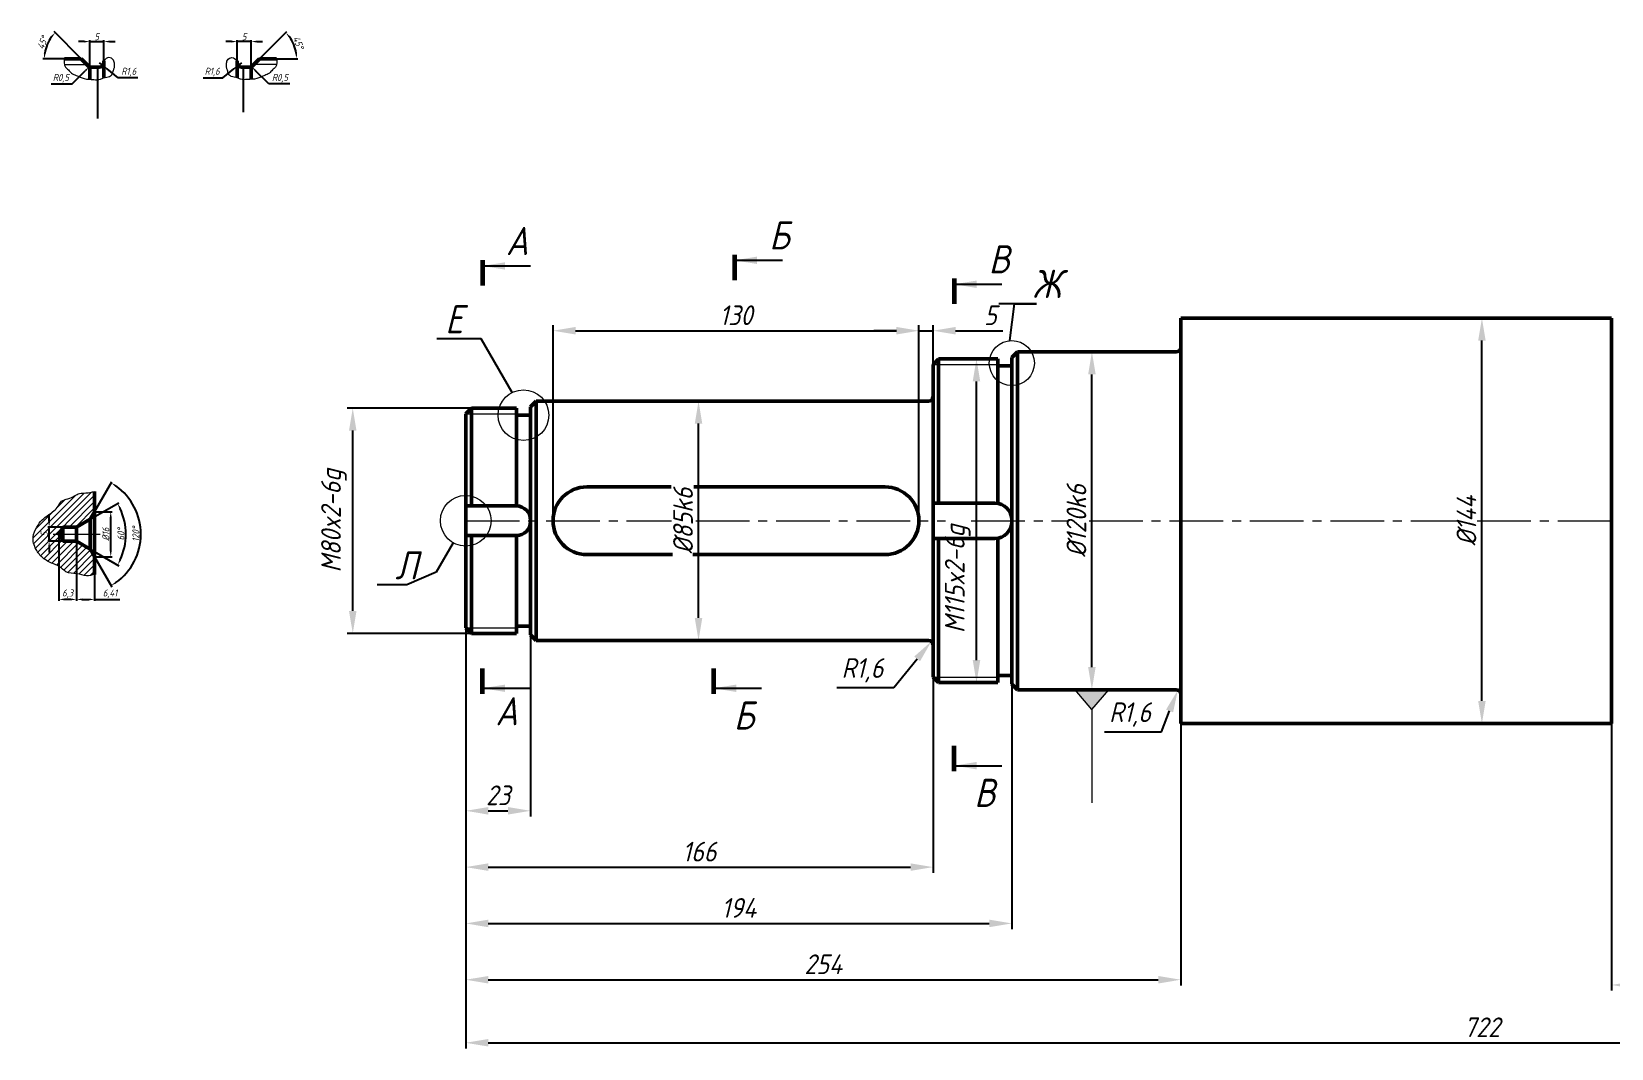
# Model space of a CAD drawing. Header units: millimetres. Extents: x -381 to 889, y -500 to 337.
# Drawn here: x -151 to 410, y -24 to 337 of the extents above; entities that cross this region are included whole.
import ezdxf

# ---------------------------------------------------------------- set-up
doc = ezdxf.new("R2010")
doc.units = ezdxf.units.MM
doc.linetypes.add('CENTER2', pattern=[28.575, 19.05, -3.175, 3.175, -3.175])
for name, color, linetype, lineweight in [('Pазрезы', 12, 'Continuous', 60), ('Оси', 3, 'CENTER2', 20), ('Основн', 5, 'Continuous', 50), ('Размеры', 1, 'Continuous', 15), ('Тонкая', 140, 'Continuous', 20), ('Штриховка', 140, 'Continuous', 15)]:
    doc.layers.add(name, color=color, linetype=linetype, lineweight=lineweight)
doc.styles.add('Строка', font='simplex.shx', dxfattribs={"width": 0.85, "oblique": 14})
doc.dimstyles.new('Базовый', dxfattribs={"dimscale": 0, "dimtxt": 3.5, "dimasz": 4, "dimexe": 0.5, "dimexo": 0.0625, "dimgap": 1, "dimtad": 1, "dimzin": 9, "dimtxsty": 'Строка', "dimcen": 2.5, "dimadec": 1, "dimazin": 3, "dimtfac": 1, "dimtmove": 0, "dimatfit": 3, "dimfxl": 1, "dimtolj": 1, "dimarcsym": 0})
doc.dimstyles.new('ГОСТ', dxfattribs={"dimscale": 0, "dimtxt": 3.5, "dimasz": 4, "dimexe": 1, "dimexo": 0.0625, "dimgap": 1, "dimtad": 1, "dimzin": 9, "dimtxsty": 'Строка', "dimcen": -3, "dimdle": 0.5, "dimadec": 1, "dimazin": 2, "dimtfac": 1, "dimtmove": 0, "dimatfit": 3, "dimfxl": 1, "dimtolj": 1, "dimarcsym": 0})
doc.dimstyles.new('ГОСТ$4', dxfattribs={"dimscale": 0, "dimtxt": 3.5, "dimasz": 4, "dimexe": 1, "dimexo": 0.0625, "dimgap": 1, "dimtad": 1, "dimtoh": 1, "dimzin": 9, "dimtxsty": 'Строка', "dimcen": -3, "dimdle": 0.5, "dimadec": 1, "dimazin": 2, "dimtfac": 1, "dimtmove": 0, "dimatfit": 3, "dimfxl": 1, "dimtolj": 1, "dimarcsym": 0})
doc.dimstyles.new('ГОСТ$7', dxfattribs={"dimscale": 0, "dimtxt": 3.5, "dimasz": 4, "dimexe": 1, "dimexo": 0.0625, "dimgap": 1, "dimtad": 1, "dimzin": 9, "dimtxsty": 'Строка', "dimcen": -3, "dimdle": 0.5, "dimadec": 1, "dimazin": 2, "dimtfac": 1, "dimtmove": 0, "dimatfit": 3, "dimfxl": 1, "dimtolj": 1, "dimarcsym": 0})
doc.dimstyles.new('Радиал', dxfattribs={"dimscale": 0, "dimtxt": 3.5, "dimasz": 4, "dimexe": 1, "dimexo": 0.0625, "dimgap": 1, "dimtad": 1, "dimtoh": 1, "dimzin": 9, "dimtxsty": 'Строка', "dimcen": -3, "dimdle": 0.5, "dimadec": 1, "dimazin": 2, "dimtfac": 1, "dimtmove": 0, "dimatfit": 1, "dimfxl": 1, "dimtolj": 1, "dimarcsym": 0})

# ---------------------------------------------------------------- blocks, each defined once
blk = doc.blocks.new('*D15')
at = {"layer": 'Defpoints', "color": 0}
for p in [(725.29, 125.23), (410.29, 91.23), (410.29, -1.65)]:
    blk.add_point(p, dxfattribs=at)
at = {"layer": 'Размеры', "color": 0, "lineweight": -2}
for p, q in [((725.29, 125.23), (725.29, -3.65)), ((410.29, 91.23), (410.29, -3.65)), ((717.29, -1.65), (418.29, -1.65))]:
    blk.add_line(p, q, dxfattribs=at)
at = {"layer": 'Размеры', "color": 0}
for points in [[(418.29, -0.32), (418.29, -2.98), (410.29, -1.65)], [(717.29, -0.32), (717.29, -2.98), (725.29, -1.65)]]:
    blk.add_solid(points, dxfattribs=at)
at = {"layer": 'Размеры', "insert": (567.79, 3.85), "char_height": 7, "attachment_point": 5, "style": 'Строка'}
blk.add_mtext('\\A1;315', dxfattribs=at)
blk = doc.blocks.new('*D20')
at = {"layer": 'Defpoints', "color": 0}
for p in [(364.29, 235.23), (410.29, 235.23), (410.29, 91.23)]:
    blk.add_point(p, dxfattribs=at)
at = {"layer": 'Размеры', "color": 0, "lineweight": -2}
for p, q in [((410.29, 235.23), (362.29, 235.23)), ((364.29, 99.23), (364.29, 227.23)), ((410.29, 91.23), (362.29, 91.23))]:
    blk.add_line(p, q, dxfattribs=at)
at = {"layer": 'Размеры', "color": 0}
for points in [[(362.96, 227.23), (365.62, 227.23), (364.29, 235.23)], [(362.96, 99.23), (365.62, 99.23), (364.29, 91.23)]]:
    blk.add_solid(points, dxfattribs=at)
at = {"layer": 'Размеры', "insert": (358.79, 163.23), "char_height": 7, "attachment_point": 5, "rotation": 90, "style": 'Строка'}
blk.add_mtext('\\A1;%%c144', dxfattribs=at)
blk = doc.blocks.new('*D21')
at = {"layer": 'Defpoints', "color": 0}
for p in [(225.73, 223.23), (255.69, 223.23), (255.69, 103.23)]:
    blk.add_point(p, dxfattribs=at)
at = {"layer": 'Размеры', "color": 0, "lineweight": -2}
for p, q in [((255.69, 223.23), (223.73, 223.23)), ((225.73, 111.23), (225.73, 215.23)), ((255.69, 103.23), (223.73, 103.23))]:
    blk.add_line(p, q, dxfattribs=at)
at = {"layer": 'Размеры', "color": 0}
for points in [[(224.4, 215.23), (227.07, 215.23), (225.73, 223.23)], [(224.4, 111.23), (227.07, 111.23), (225.73, 103.23)]]:
    blk.add_solid(points, dxfattribs=at)
at = {"layer": 'Размеры', "insert": (220.23, 163.23), "char_height": 7, "attachment_point": 5, "rotation": 90, "style": 'Строка'}
blk.add_mtext('\\A1;%%C120k6', dxfattribs=at)
blk = doc.blocks.new('*D24')
at = {"layer": 'Defpoints', "color": 0}
for p in [(184.73, 220.73), (192.29, 220.73), (192.29, 105.73)]:
    blk.add_point(p, dxfattribs=at)
at = {"layer": 'Размеры', "color": 0, "lineweight": -2}
for p, q in [((192.29, 220.73), (182.73, 220.73)), ((184.73, 113.73), (184.73, 212.73)), ((192.29, 105.73), (182.73, 105.73))]:
    blk.add_line(p, q, dxfattribs=at)
at = {"layer": 'Размеры', "color": 0}
for points in [[(183.4, 212.73), (186.07, 212.73), (184.73, 220.73)], [(183.4, 113.73), (186.07, 113.73), (184.73, 105.73)]]:
    blk.add_solid(points, dxfattribs=at)
at = {"layer": 'Размеры', "insert": (178.07, 142.6), "char_height": 7, "attachment_point": 5, "rotation": 90, "style": 'Строка'}
blk.add_mtext('\\A1;M115x2-6g', dxfattribs=at)
blk = doc.blocks.new('*D25')
at = {"layer": 'Defpoints', "color": 0}
for p in [(169.29, 230.73), (169.29, 218.73), (164.29, 163.23)]:
    blk.add_point(p, dxfattribs=at)
at = {"layer": 'Размеры', "color": 0, "lineweight": -2}
for p, q in [((156.29, 230.73), (148.29, 230.73)), ((164.29, 163.23), (164.29, 232.73)), ((164.29, 230.73), (169.29, 230.73)), ((169.29, 218.73), (169.29, 232.73)), ((177.29, 230.73), (194.1, 230.73))]:
    blk.add_line(p, q, dxfattribs=at)
at = {"layer": 'Размеры', "color": 0}
for points in [[(156.29, 232.07), (156.29, 229.4), (164.29, 230.73)], [(177.29, 232.07), (177.29, 229.4), (169.29, 230.73)]]:
    blk.add_solid(points, dxfattribs=at)
at = {"layer": 'Размеры', "insert": (189.7, 236.23), "char_height": 7, "attachment_point": 5, "style": 'Строка'}
blk.add_mtext('\\A1;5', dxfattribs=at)
blk = doc.blocks.new('*D26')
at = {"layer": 'Defpoints', "color": 0}
for p in [(164.29, 230.73), (34.29, 163.23), (164.29, 163.23)]:
    blk.add_point(p, dxfattribs=at)
at = {"layer": 'Размеры', "color": 0, "lineweight": -2}
for p, q in [((34.29, 163.23), (34.29, 232.73)), ((42.29, 230.73), (156.29, 230.73)), ((164.29, 163.23), (164.29, 232.73))]:
    blk.add_line(p, q, dxfattribs=at)
at = {"layer": 'Размеры', "color": 0}
for points in [[(42.29, 232.07), (42.29, 229.4), (34.29, 230.73)], [(156.29, 232.07), (156.29, 229.4), (164.29, 230.73)]]:
    blk.add_solid(points, dxfattribs=at)
at = {"layer": 'Размеры', "insert": (99.29, 236.23), "char_height": 7, "attachment_point": 5, "style": 'Строка'}
blk.add_mtext('\\A1;130', dxfattribs=at)
blk = doc.blocks.new('*D27')
at = {"layer": 'Defpoints', "color": 0}
for p in [(85.98, 205.73), (98.79, 205.73), (98.79, 120.73)]:
    blk.add_point(p, dxfattribs=at)
at = {"layer": 'Размеры', "color": 0, "lineweight": -2}
for p, q in [((98.79, 205.73), (83.98, 205.73)), ((85.98, 128.73), (85.98, 197.73)), ((98.79, 120.73), (83.98, 120.73))]:
    blk.add_line(p, q, dxfattribs=at)
at = {"layer": 'Размеры', "color": 0}
for points in [[(84.65, 197.73), (87.32, 197.73), (85.98, 205.73)], [(84.65, 128.73), (87.32, 128.73), (85.98, 120.73)]]:
    blk.add_solid(points, dxfattribs=at)
at = {"layer": 'Размеры', "insert": (80.48, 163.23), "char_height": 7, "attachment_point": 5, "rotation": 90, "style": 'Строка'}
blk.add_mtext('\\A1;%%C85k6', dxfattribs=at)
blk = doc.blocks.new('*D28')
at = {"layer": 'Defpoints', "color": 0}
for p in [(-36.85, 203.23), (5.29, 203.23), (5.29, 123.23)]:
    blk.add_point(p, dxfattribs=at)
at = {"layer": 'Размеры', "color": 0, "lineweight": -2}
for p, q in [((5.29, 203.23), (-38.85, 203.23)), ((-36.85, 131.23), (-36.85, 195.23)), ((5.29, 123.23), (-38.85, 123.23))]:
    blk.add_line(p, q, dxfattribs=at)
at = {"layer": 'Размеры', "color": 0}
for points in [[(-38.19, 195.23), (-35.52, 195.23), (-36.85, 203.23)], [(-38.19, 131.23), (-35.52, 131.23), (-36.85, 123.23)]]:
    blk.add_solid(points, dxfattribs=at)
at = {"layer": 'Размеры', "insert": (-43.52, 163.23), "char_height": 7, "attachment_point": 5, "rotation": 90, "style": 'Строка'}
blk.add_mtext('\\A1;M80x2-6g', dxfattribs=at)
blk = doc.blocks.new('*D29')
at = {"layer": 'Defpoints', "color": 0}
for p in [(3.29, 125.23), (26.29, 123.23), (26.29, 60.21)]:
    blk.add_point(p, dxfattribs=at)
at = {"layer": 'Размеры', "color": 0, "lineweight": -2}
for p, q in [((3.29, 125.23), (3.29, 58.21)), ((26.29, 123.23), (26.29, 58.21)), ((11.29, 60.21), (18.29, 60.21))]:
    blk.add_line(p, q, dxfattribs=at)
at = {"layer": 'Размеры', "color": 0}
for points in [[(11.29, 61.54), (11.29, 58.87), (3.29, 60.21)], [(18.29, 61.54), (18.29, 58.87), (26.29, 60.21)]]:
    blk.add_solid(points, dxfattribs=at)
at = {"layer": 'Размеры', "insert": (14.79, 65.71), "char_height": 7, "attachment_point": 5, "style": 'Строка'}
blk.add_mtext('\\A1;23', dxfattribs=at)
blk = doc.blocks.new('*D30')
at = {"layer": 'Defpoints', "color": 0}
for p in [(3.29, 125.23), (169.29, 107.73), (169.29, 40.21)]:
    blk.add_point(p, dxfattribs=at)
at = {"layer": 'Размеры', "color": 0, "lineweight": -2}
for p, q in [((3.29, 125.23), (3.29, 38.21)), ((169.29, 107.73), (169.29, 38.21)), ((11.29, 40.21), (161.29, 40.21))]:
    blk.add_line(p, q, dxfattribs=at)
at = {"layer": 'Размеры', "color": 0}
for points in [[(11.29, 41.54), (11.29, 38.87), (3.29, 40.21)], [(161.29, 41.54), (161.29, 38.87), (169.29, 40.21)]]:
    blk.add_solid(points, dxfattribs=at)
at = {"layer": 'Размеры', "insert": (86.29, 45.71), "char_height": 7, "attachment_point": 5, "style": 'Строка'}
blk.add_mtext('\\A1;166', dxfattribs=at)
blk = doc.blocks.new('*D31')
at = {"layer": 'Defpoints', "color": 0}
for p in [(3.29, 125.23), (197.29, 105.23), (197.29, 20.21)]:
    blk.add_point(p, dxfattribs=at)
at = {"layer": 'Размеры', "color": 0, "lineweight": -2}
for p, q in [((3.29, 125.23), (3.29, 18.21)), ((197.29, 105.23), (197.29, 18.21)), ((11.29, 20.21), (189.29, 20.21))]:
    blk.add_line(p, q, dxfattribs=at)
at = {"layer": 'Размеры', "color": 0}
for points in [[(11.29, 21.54), (11.29, 18.87), (3.29, 20.21)], [(189.29, 21.54), (189.29, 18.87), (197.29, 20.21)]]:
    blk.add_solid(points, dxfattribs=at)
at = {"layer": 'Размеры', "insert": (100.29, 25.71), "char_height": 7, "attachment_point": 5, "style": 'Строка'}
blk.add_mtext('\\A1;194', dxfattribs=at)
blk = doc.blocks.new('*D32')
at = {"layer": 'Defpoints', "color": 0}
for p in [(3.29, 125.23), (257.29, 91.23), (257.29, 0.21)]:
    blk.add_point(p, dxfattribs=at)
at = {"layer": 'Размеры', "color": 0, "lineweight": -2}
for p, q in [((3.29, 125.23), (3.29, -1.79)), ((257.29, 91.23), (257.29, -1.79)), ((11.29, 0.21), (249.29, 0.21))]:
    blk.add_line(p, q, dxfattribs=at)
at = {"layer": 'Размеры', "color": 0}
for points in [[(11.29, 1.54), (11.29, -1.13), (3.29, 0.21)], [(249.29, 1.54), (249.29, -1.13), (257.29, 0.21)]]:
    blk.add_solid(points, dxfattribs=at)
at = {"layer": 'Размеры', "insert": (130.29, 5.71), "char_height": 7, "attachment_point": 5, "style": 'Строка'}
blk.add_mtext('\\A1;254', dxfattribs=at)
blk = doc.blocks.new('*D33')
at = {"layer": 'Defpoints', "color": 0}
for p in [(3.29, 125.23), (725.29, 125.23), (725.29, -22.18)]:
    blk.add_point(p, dxfattribs=at)
at = {"layer": 'Размеры', "color": 0, "lineweight": -2}
for p, q in [((3.29, 125.23), (3.29, -24.18)), ((725.29, 125.23), (725.29, -24.18)), ((11.29, -22.18), (717.29, -22.18))]:
    blk.add_line(p, q, dxfattribs=at)
at = {"layer": 'Размеры', "color": 0}
for points in [[(11.29, -20.85), (11.29, -23.51), (3.29, -22.18)], [(717.29, -20.85), (717.29, -23.51), (725.29, -22.18)]]:
    blk.add_solid(points, dxfattribs=at)
at = {"layer": 'Размеры', "insert": (364.29, -16.68), "char_height": 7, "attachment_point": 5, "style": 'Строка'}
blk.add_mtext('\\A1;722', dxfattribs=at)
blk = doc.blocks.new('*D44')
at = {"layer": 'Defpoints', "color": 0}
for p in [(-125.3, 333.42), (-125.3, 326.63), (-130.3, 324.38)]:
    blk.add_point(p, dxfattribs=at)
at = {"layer": 'Размеры', "color": 0, "lineweight": -2}
for p, q in [((-132.3, 333.42), (-134.3, 333.42)), ((-130.3, 324.38), (-130.3, 333.92)), ((-130.3, 333.42), (-125.3, 333.42)), ((-125.3, 326.63), (-125.3, 333.92)), ((-123.3, 333.42), (-121.3, 333.42))]:
    blk.add_line(p, q, dxfattribs=at)
at = {"layer": 'Размеры', "color": 0}
for points in [[(-132.3, 333.76), (-132.3, 333.09), (-130.3, 333.42)], [(-123.3, 333.76), (-123.3, 333.09), (-125.3, 333.42)]]:
    blk.add_solid(points, dxfattribs=at)
at = {"layer": 'Размеры', "insert": (-127.8, 335.17), "char_height": 2.5, "attachment_point": 5, "style": 'Строка'}
blk.add_mtext('\\A1;5', dxfattribs=at)
blk = doc.blocks.new('_None')
blk = doc.blocks.new('*D45')
at = {"layer": 'Defpoints', "color": 0}
for p in [(-126.9, 325.93), (-125.65, 324.94)]:
    blk.add_point(p, dxfattribs=at)
at = {"layer": 'Размеры', "color": 0, "lineweight": -2}
for p, q in [((-126.9, 325.93), (-125.65, 324.94)), ((-120.19, 320.59), (-124.09, 323.69)), ((-113.19, 320.59), (-120.19, 320.59))]:
    blk.add_line(p, q, dxfattribs=at)
at = {"layer": 'Размеры', "color": 0}
blk.add_solid([(-123.88, 323.95), (-124.29, 323.43), (-125.65, 324.94)], dxfattribs=at)
at = {"layer": 'Размеры', "insert": (-116.44, 322.58), "char_height": 2.5, "attachment_point": 5, "style": 'Строка'}
blk.add_mtext('\\A1;R1,6', dxfattribs=at)
blk = doc.blocks.new('*D46')
at = {"layer": 'Defpoints', "color": 0}
for p in [(-130.45, 324.48), (-130.1, 324.83)]:
    blk.add_point(p, dxfattribs=at)
at = {"layer": 'Размеры', "color": 0, "lineweight": -2}
for p, q in [((-136.53, 318.4), (-131.86, 323.07)), ((-130.1, 324.83), (-130.45, 324.48)), ((-144.03, 318.4), (-136.53, 318.4))]:
    blk.add_line(p, q, dxfattribs=at)
at = {"layer": 'Размеры', "color": 0}
blk.add_solid([(-132.1, 323.3), (-131.63, 322.83), (-130.45, 324.48)], dxfattribs=at)
at = {"layer": 'Размеры', "insert": (-140.53, 320.39), "char_height": 2.5, "attachment_point": 5, "style": 'Строка'}
blk.add_mtext('\\A1;R0,5', dxfattribs=at)
blk = doc.blocks.new('*D47')
at = {"layer": 'Defpoints', "color": 0}
for p in [(-144.67, 333.9), (-139.3, 327.33), (-133.3, 327.33), (-133.3, 327.33), (-130.45, 324.48)]:
    blk.add_point(p, dxfattribs=at)
at = {"layer": 'Размеры', "color": 0, "lineweight": -2}
for p, q in [((-133.3, 327.33), (-142.94, 336.97)), ((-139.3, 327.33), (-146.93, 327.33))]:
    blk.add_line(p, q, dxfattribs=at)
blk.add_arc((-133.3, 327.33), 13.12, 143.7395, 171.2605, dxfattribs=at)
at = {"layer": 'Размеры', "color": 0}
for points in [[(-144.14, 335.31), (-143.63, 334.88), (-142.58, 336.61)], [(-145.94, 329.3), (-146.61, 329.35), (-146.43, 327.33)]]:
    blk.add_solid(points, dxfattribs=at)
at = {"layer": 'Размеры', "insert": (-147.05, 333.03), "char_height": 2.5, "attachment_point": 5, "rotation": 67.5, "style": 'Строка'}
blk.add_mtext('\\A1;45°', dxfattribs=at)
blk = doc.blocks.new('*D51')
at = {"layer": 'Defpoints', "color": 0}
for p in [(-69.93, 327.33), (-69.93, 327.33), (-63.93, 327.33), (-57.25, 330.73), (-72.78, 324.48)]:
    blk.add_point(p, dxfattribs=at)
at = {"layer": 'Размеры', "color": 0, "lineweight": -2}
for p, q in [((-69.93, 327.33), (-60.3, 336.97)), ((-63.93, 327.33), (-56.31, 327.33))]:
    blk.add_line(p, q, dxfattribs=at)
blk.add_arc((-69.93, 327.33), 13.12, 8.7395, 36.2605, dxfattribs=at)
at = {"layer": 'Размеры', "color": 0}
for points in [[(-59.6, 334.88), (-59.1, 335.31), (-60.65, 336.61)], [(-56.63, 329.35), (-57.29, 329.3), (-56.81, 327.33)]]:
    blk.add_solid(points, dxfattribs=at)
at = {"layer": 'Размеры', "insert": (-56.19, 333.03), "char_height": 2.5, "attachment_point": 5, "rotation": 292.5, "style": 'Строка'}
blk.add_mtext('\\A1;45°', dxfattribs=at)
blk = doc.blocks.new('*D50')
at = {"layer": 'Defpoints', "color": 0}
for p in [(-73.14, 324.83), (-72.78, 324.48)]:
    blk.add_point(p, dxfattribs=at)
at = {"layer": 'Размеры', "color": 0, "lineweight": -2}
for p, q in [((-73.14, 324.83), (-72.78, 324.48)), ((-66.7, 318.4), (-71.37, 323.07)), ((-59.21, 318.4), (-66.7, 318.4))]:
    blk.add_line(p, q, dxfattribs=at)
at = {"layer": 'Размеры', "color": 0}
blk.add_solid([(-71.13, 323.3), (-71.61, 322.83), (-72.78, 324.48)], dxfattribs=at)
at = {"layer": 'Размеры', "insert": (-62.7, 320.39), "char_height": 2.5, "attachment_point": 5, "style": 'Строка'}
blk.add_mtext('\\A1;R0,5', dxfattribs=at)
blk = doc.blocks.new('*D49')
at = {"layer": 'Defpoints', "color": 0}
for p in [(-76.33, 325.93), (-77.58, 324.94)]:
    blk.add_point(p, dxfattribs=at)
at = {"layer": 'Размеры', "color": 0, "lineweight": -2}
for p, q in [((-76.33, 325.93), (-77.58, 324.94)), ((-90.05, 320.59), (-83.04, 320.59)), ((-83.04, 320.59), (-79.15, 323.69))]:
    blk.add_line(p, q, dxfattribs=at)
at = {"layer": 'Размеры', "color": 0}
blk.add_solid([(-79.36, 323.95), (-78.94, 323.43), (-77.58, 324.94)], dxfattribs=at)
at = {"layer": 'Размеры', "insert": (-86.8, 322.58), "char_height": 2.5, "attachment_point": 5, "style": 'Строка'}
blk.add_mtext('\\A1;R1,6', dxfattribs=at)
blk = doc.blocks.new('*D48')
at = {"layer": 'Defpoints', "color": 0}
for p in [(-77.93, 333.42), (-77.93, 326.63), (-72.93, 324.38)]:
    blk.add_point(p, dxfattribs=at)
at = {"layer": 'Размеры', "color": 0, "lineweight": -2}
for p, q in [((-79.93, 333.42), (-81.93, 333.42)), ((-77.93, 326.63), (-77.93, 333.92)), ((-72.93, 333.42), (-77.93, 333.42)), ((-72.93, 324.38), (-72.93, 333.92)), ((-70.93, 333.42), (-68.93, 333.42))]:
    blk.add_line(p, q, dxfattribs=at)
at = {"layer": 'Размеры', "color": 0}
for points in [[(-79.93, 333.76), (-79.93, 333.09), (-77.93, 333.42)], [(-70.93, 333.76), (-70.93, 333.09), (-72.93, 333.42)]]:
    blk.add_solid(points, dxfattribs=at)
at = {"layer": 'Размеры', "insert": (-75.43, 335.17), "char_height": 2.5, "attachment_point": 5, "style": 'Строка'}
blk.add_mtext('\\A1;5', dxfattribs=at)
blk = doc.blocks.new('*D52')
at = {"layer": 'Defpoints', "color": 0}
for p in [(-144.71, 160.94), (-139.84, 160.94), (-139.84, 155.94)]:
    blk.add_point(p, dxfattribs=at)
at = {"layer": 'Размеры', "color": 0, "lineweight": -2}
for p, q in [((-144.71, 162.94), (-144.71, 164.94)), ((-139.84, 160.94), (-145.21, 160.94)), ((-144.71, 155.94), (-144.71, 160.94)), ((-139.84, 155.94), (-145.21, 155.94)), ((-144.71, 153.94), (-144.71, 151.94))]:
    blk.add_line(p, q, dxfattribs=at)
at = {"layer": 'Размеры', "color": 0}
for points in [[(-145.05, 162.94), (-144.38, 162.94), (-144.71, 160.94)], [(-145.05, 153.94), (-144.38, 153.94), (-144.71, 155.94)]]:
    blk.add_solid(points, dxfattribs=at)
at = {"layer": 'Размеры', "insert": (-146.46, 158.44), "char_height": 2.5, "attachment_point": 5, "rotation": 90, "style": 'Строка'}
blk.add_mtext('\\A1;5', dxfattribs=at)
blk = doc.blocks.new('*D53')
at = {"layer": 'Defpoints', "color": 0}
for p in [(-134.98, 155.94), (-128.57, 155.94), (-128.57, 135.29)]:
    blk.add_point(p, dxfattribs=at)
at = {"layer": 'Размеры', "color": 0, "lineweight": -2}
for p, q in [((-134.98, 155.94), (-134.98, 134.79)), ((-128.57, 155.94), (-128.57, 134.79)), ((-132.98, 135.29), (-130.57, 135.29)), ((-128.57, 135.29), (-119.58, 135.29))]:
    blk.add_line(p, q, dxfattribs=at)
at = {"layer": 'Размеры', "color": 0}
for points in [[(-132.98, 135.62), (-132.98, 134.95), (-134.98, 135.29)], [(-130.57, 135.62), (-130.57, 134.95), (-128.57, 135.29)]]:
    blk.add_solid(points, dxfattribs=at)
at = {"layer": 'Размеры', "insert": (-123.08, 137.28), "char_height": 2.5, "attachment_point": 5, "style": 'Строка'}
blk.add_mtext('\\A1;6,41', dxfattribs=at)
blk = doc.blocks.new('*D54')
at = {"layer": 'Defpoints', "color": 0}
for p in [(-128.57, 166.44), (-122.83, 166.44), (-128.57, 150.44)]:
    blk.add_point(p, dxfattribs=at)
at = {"layer": 'Размеры', "color": 0, "lineweight": -2}
for p, q in [((-128.57, 166.44), (-122.33, 166.44)), ((-122.83, 152.44), (-122.83, 164.44)), ((-128.57, 150.44), (-122.33, 150.44))]:
    blk.add_line(p, q, dxfattribs=at)
at = {"layer": 'Размеры', "color": 0}
for points in [[(-123.17, 164.44), (-122.5, 164.44), (-122.83, 166.44)], [(-123.17, 152.44), (-122.5, 152.44), (-122.83, 150.44)]]:
    blk.add_solid(points, dxfattribs=at)
at = {"layer": 'Размеры', "insert": (-124.58, 158.44), "char_height": 2.5, "attachment_point": 5, "rotation": 90, "style": 'Строка'}
blk.add_mtext('\\A1;%%c16', dxfattribs=at)
blk = doc.blocks.new('*D55')
at = {"layer": 'Defpoints', "color": 0}
for p in [(-130.13, 163.74), (-134.98, 160.94), (-134.98, 155.94), (-130.13, 153.14), (-117.79, 154.65)]:
    blk.add_point(p, dxfattribs=at)
at = {"layer": 'Размеры', "color": 0, "lineweight": -2}
for p, q in [((-130.13, 163.74), (-119.96, 169.62)), ((-130.13, 153.14), (-119.96, 147.27))]:
    blk.add_line(p, q, dxfattribs=at)
blk.add_arc((-139.32, 158.44), 21.85, 335.2465, 24.7535, dxfattribs=at)
at = {"layer": 'Размеры', "color": 0}
for points in [[(-119.76, 167.44), (-119.17, 167.75), (-120.39, 169.37)], [(-119.17, 149.14), (-119.76, 149.45), (-120.39, 147.52)]]:
    blk.add_solid(points, dxfattribs=at)
at = {"layer": 'Размеры', "insert": (-119.21, 158.44), "char_height": 2.5, "attachment_point": 5, "rotation": 90, "style": 'Строка'}
blk.add_mtext('\\A1;60°', dxfattribs=at)
blk = doc.blocks.new('*D56')
at = {"layer": 'Defpoints', "color": 0}
for p in [(-130.13, 163.74), (-128.57, 166.44), (-130.13, 153.14), (-128.57, 150.44), (-113.41, 151.24)]:
    blk.add_point(p, dxfattribs=at)
at = {"layer": 'Размеры', "color": 0, "lineweight": -2}
for p, q in [((-128.57, 166.44), (-122.41, 177.11)), ((-128.57, 150.44), (-122.41, 139.78))]:
    blk.add_line(p, q, dxfattribs=at)
blk.add_arc((-133.2, 158.44), 21.06, 305.4621, 54.5379, dxfattribs=at)
at = {"layer": 'Размеры', "color": 0}
for points in [[(-121.16, 175.31), (-120.8, 175.88), (-122.66, 176.68)], [(-120.8, 141.01), (-121.16, 141.57), (-122.66, 140.21)]]:
    blk.add_solid(points, dxfattribs=at)
at = {"layer": 'Размеры', "insert": (-113.89, 158.44), "char_height": 2.5, "attachment_point": 5, "rotation": 90, "style": 'Строка'}
blk.add_mtext('\\A1;120°', dxfattribs=at)
blk = doc.blocks.new('*D57')
at = {"layer": 'Defpoints', "color": 0}
for p in [(-141.28, 158.44), (-134.98, 155.94), (-141.28, 135.29)]:
    blk.add_point(p, dxfattribs=at)
at = {"layer": 'Размеры', "color": 0, "lineweight": -2}
for p, q in [((-141.28, 158.44), (-141.28, 134.79)), ((-134.98, 155.94), (-134.98, 134.79)), ((-136.98, 135.29), (-139.28, 135.29))]:
    blk.add_line(p, q, dxfattribs=at)
at = {"layer": 'Размеры', "color": 0}
for points in [[(-139.28, 135.62), (-139.28, 134.95), (-141.28, 135.29)], [(-136.98, 135.62), (-136.98, 134.95), (-134.98, 135.29)]]:
    blk.add_solid(points, dxfattribs=at)
at = {"layer": 'Размеры', "insert": (-138.13, 137.28), "char_height": 2.5, "attachment_point": 5, "style": 'Строка'}
blk.add_mtext('\\A1;6,3', dxfattribs=at)
blk = doc.blocks.new('*D61')
at = {"layer": 'Defpoints', "color": 0}
for p in [(255.69, 101.63), (256.28, 103.12)]:
    blk.add_point(p, dxfattribs=at)
at = {"layer": 'Размеры', "color": 0, "lineweight": -2}
for p, q in [((250.4, 88.24), (253.34, 95.68)), ((230.19, 88.24), (250.4, 88.24))]:
    blk.add_line(p, q, dxfattribs=at)
at = {"layer": 'Размеры', "color": 0}
blk.add_solid([(252.1, 96.17), (254.58, 95.19), (256.28, 103.12)], dxfattribs=at)
at = {"layer": 'Размеры', "insert": (239.29, 94.41), "char_height": 7, "attachment_point": 5, "style": 'Строка'}
blk.add_mtext('\\A1;R1,6', dxfattribs=at)
blk = doc.blocks.new('*D62')
at = {"layer": 'Defpoints', "color": 0}
for p in [(167.69, 119.13), (168.7, 120.37)]:
    blk.add_point(p, dxfattribs=at)
at = {"layer": 'Размеры', "color": 0, "lineweight": -2}
for p, q in [((155.32, 103.95), (163.65, 114.17)), ((135.11, 103.95), (155.32, 103.95))]:
    blk.add_line(p, q, dxfattribs=at)
at = {"layer": 'Размеры', "color": 0}
blk.add_solid([(162.61, 115.01), (164.68, 113.33), (168.7, 120.37)], dxfattribs=at)
at = {"layer": 'Размеры', "insert": (144.22, 110.11), "char_height": 7, "attachment_point": 5, "style": 'Строка'}
blk.add_mtext('\\A1;R1,6', dxfattribs=at)

msp = doc.modelspace()

# ---------------------------------------------------------------- hatches: boundary and pattern name
at = {"layer": 'Размеры'}
h = msp.add_hatch(color=256, dxfattribs=at)
h.paths.add_polyline_path([(219.733, 103.232), (225.733, 96.232), (225.733, 103.232)])
h.paths.add_polyline_path([(225.733, 103.232), (225.733, 96.232), (231.733, 103.232)])
at = {"layer": 'Штриховка'}
h = msp.add_hatch(dxfattribs=at)
h.set_pattern_fill('ANSI31', color=256, scale=0.5, style=0)
edge = h.paths.add_edge_path()
edge.add_line((-134.985, 160.943), (-130.135, 163.743))
edge.add_line((-130.135, 163.743), (-128.575, 166.443))
edge.add_line((-128.575, 166.443), (-128.575, 173.642))
edge.add_spline(control_points=[(-128.575, 173.642), (-129.59, 173.41), (-131.344, 173.008), (-133.864, 173.141), (-135.858, 171.934), (-137.919, 170.984), (-140.469, 170.485), (-141.783, 167.537), (-144.431, 165.662), (-147.386, 163.648), (-149.207, 160.855), (-150.947, 157.281), (-149.697, 153.117), (-147.104, 149.757), (-143.601, 148.055), (-140.613, 146.848), (-138.367, 144.426), (-134.926, 144.76), (-131.652, 143.331), (-129.539, 143.923), (-128.575, 144.193)], knot_values=[0, 0, 0, 0, 3.1248591, 5.3993999, 7.3336208, 9.9155945, 12.3627235, 14.5040283, 18.9488631, 21.9550635, 25.1251473, 28.8702588, 33.4121182, 37.2211542, 41.3708917, 44.8710049, 46.8482116, 50.8265746, 54.299872, 57.2172808, 57.2172808, 57.2172808, 57.2172808], degree=3, periodic=0)
edge.add_line((-128.575, 144.193), (-128.575, 150.443))
edge.add_line((-128.575, 150.443), (-130.135, 153.143))
edge.add_line((-130.135, 153.143), (-134.985, 155.943))
edge.add_line((-134.985, 155.943), (-139.841, 155.943))
edge.add_line((-139.841, 155.943), (-141.285, 158.443))
edge.add_line((-141.285, 158.443), (-139.841, 160.943))
edge.add_line((-139.841, 160.943), (-134.985, 160.943))
h.paths.add_polyline_path([(-148.34, 156.959), (-148.34, 159.928), (-144.59, 159.928), (-144.59, 156.959)], flags=24)

# ---------------------------------------------------------------- linework, layer by layer
at = {"layer": 'Pазрезы'}
for p, q in [((9.289, 255.732), (9.289, 246.732)), ((98.789, 257.732), (98.789, 248.732)), ((176.789, 249.226), (176.789, 240.226)), ((9.289, 101.732), (9.289, 110.732)), ((91.387, 101.732), (91.387, 110.732)), ((176.789, 74.239), (176.789, 83.239))]:
    msp.add_line(p, q, dxfattribs=at)
at = {"layer": 'Оси'}
for p, q in [((3.289, 163.232), (76.44, 163.232)), ((84.985, 163.232), (173.735, 163.232)), ((182.845, 163.232), (217.067, 163.232)), ((224.733, 163.232), (356.289, 163.232)), ((362.633, 163.232), (438.948, 163.232)), ((-143.285, 158.443), (-126.575, 158.443))]:
    msp.add_line(p, q, dxfattribs=at)
at = {"layer": 'Основн'}
for p, q in [((-133.303, 327.333), (-139.303, 327.333)), ((-130.449, 324.48), (-133.303, 327.333)), ((-125.303, 326.633), (-125.303, 325.933)), ((-125.303, 325.933), (-125.303, 320.609)), ((-77.931, 326.633), (-77.931, 325.933)), ((-77.931, 325.933), (-77.931, 320.609)), ((-72.784, 324.48), (-69.931, 327.333)), ((-69.931, 327.333), (-63.931, 327.333)), ((-130.303, 323.948), (-130.303, 320.023)), ((-126.903, 324.333), (-130.096, 324.333)), ((-76.331, 324.333), (-73.138, 324.333)), ((-72.931, 323.948), (-72.931, 320.023)), ((257.289, 235.232), (410.289, 235.232)), ((257.289, 223.232), (257.289, 235.232)), ((410.289, 235.232), (410.289, 228.232)), ((410.289, 228.232), (410.289, 163.232)), ((171.289, 220.732), (169.289, 218.732)), ((171.289, 220.732), (192.289, 220.732)), ((171.289, 220.732), (171.289, 169.482)), ((192.289, 220.732), (192.289, 169.399)), ((199.289, 223.232), (197.289, 221.232)), ((197.289, 163.232), (197.289, 221.232)), ((199.289, 223.232), (255.689, 223.232)), ((199.289, 223.232), (199.289, 103.232)), ((257.289, 223.232), (257.289, 163.232)), ((169.289, 163.232), (169.289, 218.732)), ((192.289, 218.232), (197.289, 218.232)), ((5.289, 203.232), (3.289, 201.232)), ((5.289, 203.232), (21.289, 203.232)), ((5.289, 203.232), (5.289, 168.482)), ((21.289, 203.232), (21.289, 168.482)), ((26.289, 203.732), (28.289, 205.732)), ((26.289, 203.232), (26.289, 203.732)), ((26.289, 203.232), (26.289, 163.232)), ((28.289, 205.732), (167.689, 205.732)), ((28.289, 205.732), (28.289, 120.732)), ((3.289, 163.232), (3.289, 201.232)), ((21.289, 200.732), (26.289, 200.732)), ((76.3, 175.232), (46.289, 175.232)), ((152.289, 175.232), (84.289, 175.232)), ((-128.575, 173.642), (-128.575, 144.193)), ((3.289, 168.482), (21.289, 168.482)), ((169.289, 169.482), (191.289, 169.482)), ((-134.985, 160.943), (-130.135, 163.743)), ((-128.575, 166.443), (-130.135, 163.743)), ((-130.135, 163.743), (-130.135, 153.143)), ((3.289, 163.232), (3.289, 125.232)), ((26.289, 123.232), (26.289, 163.232)), ((34.289, 163.232), (34.289, 163.232)), ((34.289, 163.232), (34.289, 163.232)), ((164.289, 163.232), (164.289, 163.232)), ((164.289, 163.232), (164.289, 163.232)), ((169.289, 163.232), (169.289, 107.732)), ((197.289, 163.232), (197.289, 105.232)), ((257.289, 103.232), (257.289, 163.232)), ((410.289, 98.232), (410.289, 163.232)), ((-141.285, 158.443), (-139.841, 160.943)), ((-141.285, 158.443), (-139.841, 155.943)), ((-139.841, 160.943), (-134.985, 160.943)), ((-139.841, 155.943), (-139.841, 160.943)), ((-134.985, 155.943), (-134.985, 160.943)), ((3.289, 157.982), (21.289, 157.982)), ((5.289, 157.982), (5.289, 123.232)), ((21.289, 157.982), (21.289, 123.232)), ((-139.841, 155.943), (-134.985, 155.943)), ((-134.985, 155.943), (-130.135, 153.143)), ((-128.575, 150.443), (-130.135, 153.143)), ((169.289, 156.982), (191.289, 156.982)), ((171.289, 156.982), (171.289, 105.732)), ((192.289, 157.066), (192.289, 105.732)), ((76.766, 151.232), (46.289, 151.232)), ((152.289, 151.232), (83.985, 151.232)), ((5.289, 123.232), (3.289, 125.232)), ((21.289, 125.732), (26.289, 125.732)), ((5.289, 123.232), (21.289, 123.232)), ((26.289, 123.232), (26.289, 122.732)), ((28.289, 120.732), (26.289, 122.732)), ((28.289, 120.732), (167.689, 120.732)), ((171.289, 105.732), (169.289, 107.732)), ((192.289, 108.232), (197.289, 108.232)), ((171.289, 105.732), (192.289, 105.732)), ((199.289, 103.232), (197.289, 105.232)), ((199.289, 103.232), (255.689, 103.232)), ((257.289, 103.232), (257.289, 91.232)), ((410.289, 91.232), (410.289, 98.232)), ((257.289, 91.232), (410.289, 91.232))]:
    msp.add_line(p, q, dxfattribs=at)
for centre, radius, start, end in [((-126.903, 325.933), 1.6, 270, 0), ((-76.331, 325.933), 1.6, 180, 270), ((-130.096, 324.833), 0.5, 225, 270), ((-73.138, 324.833), 0.5, 270, 315), ((255.689, 224.832), 1.6, 270, 0), ((167.689, 207.332), 1.6, 270, 0), ((46.289, 163.232), 12, 90, 180), ((152.289, 163.232), 12, 0, 90), ((21.289, 163.482), 5, 0, 90), ((191.289, 163.482), 6, 0, 90), ((21.289, 162.982), 5, 270, 0), ((46.289, 163.232), 12, 180, 270), ((152.289, 163.232), 12, 270, 0), ((191.289, 162.982), 6, 270, 0), ((167.689, 119.132), 1.6, 0, 90), ((255.689, 101.632), 1.6, 0, 90)]:
    msp.add_arc(centre, radius, start, end, dxfattribs=at)
at = {"layer": 'Размеры'}
for q in [(219.733, 103.232), (231.733, 103.232), (225.733, 63.047)]:
    msp.add_line((225.733, 96.232), q, dxfattribs=at)
for centre, radius in [((197.289, 219.232), 8), ((23.789, 200.732), 9), ((3.289, 163.232), 9)]:
    msp.add_circle(centre, radius, dxfattribs=at)
at = {"layer": 'Тонкая'}
for p, q in [((-139.303, 325.333), (-131.303, 325.333)), ((-63.931, 325.333), (-71.931, 325.333)), ((169.289, 218.732), (192.289, 218.732)), ((3.289, 201.232), (21.289, 201.232)), ((3.289, 125.232), (21.289, 125.232)), ((169.289, 107.732), (192.289, 107.732))]:
    msp.add_line(p, q, dxfattribs=at)
for points in [[(-139.303, 327.333), (-139.382, 326.262), (-139.303, 325.333), (-138.886, 324.3), (-137.872, 323.351), (-136.75, 322.23), (-135.131, 321.432), (-132.282, 320.289), (-128.894, 319.944), (-126.46, 320.061), (-125.355, 320.591), (-123.219, 321.045), (-122.284, 321.949), (-121.861, 323.246), (-121.529, 324.241), (-121.499, 325.447), (-121.861, 326.804), (-123.468, 327.775), (-125.303, 326.633)], [(-63.931, 327.333), (-63.851, 326.262), (-63.931, 325.333), (-64.348, 324.3), (-65.362, 323.351), (-66.484, 322.23), (-68.103, 321.432), (-70.951, 320.289), (-74.34, 319.944), (-76.773, 320.061), (-77.879, 320.591), (-80.015, 321.045), (-80.95, 321.949), (-81.373, 323.246), (-81.704, 324.241), (-81.735, 325.447), (-81.373, 326.804), (-79.765, 327.775), (-77.931, 326.633)], [(-128.575, 144.193), (-131.448, 143.69), (-134.846, 144.41), (-138.759, 145.13), (-140.303, 146.364), (-143.392, 148.01), (-146.996, 150.068), (-149.364, 153.051), (-150.394, 157.475), (-149.055, 160.973), (-147.202, 163.545), (-144.834, 165.396), (-141.539, 168.38), (-140.303, 170.129), (-138.038, 171.054), (-135.67, 172.083), (-133.919, 172.906), (-131.654, 173.112), (-128.575, 173.642)]]:
    msp.add_spline(points, degree=3, dxfattribs=at)

# ---------------------------------------------------------------- texts
at = {"layer": 'Размеры', "style": 'Строка', "oblique": 14, "width": 0.85}
for s, p in [('Б', (111.059, 259.593)), ('А', (17.559, 257.593)), ('В', (189.059, 251.086)), ('А', (13.827, 90.579)), ('Б', (98.522, 89.079)), ('В', (183.925, 61.586))]:
    msp.add_text(s, height=10, dxfattribs=at).set_placement(p)
at = {"layer": 'Размеры', "char_height": 10, "style": 'Строка'}
for s, insert, attachment_point in [('\\A1;Ж', (204.632, 242.368), 7), ('\\A1;Е', (2.42, 229.827), 9), ('\\A1;Л', (-13.663, 142.421), 9)]:
    msp.add_mtext(s, dxfattribs=dict(at, insert=insert, attachment_point=attachment_point))

# ---------------------------------------------------------------- dimensions: what is measured, and where the dimension line sits
at = {"layer": 'Размеры'}
for base, line1, line2, picture, middle in [((-133.303, 327.333), ((-133.303, 327.333), (-139.303, 327.333)), ((-130.449, 324.48), (-144.669, 333.896)), '*D47', (-147.045, 333.026)), ((-69.931, 327.333), ((-69.931, 327.333), (-63.931, 327.333)), ((-72.784, 324.48), (-57.253, 330.73)), '*D51', (-56.188, 333.026)), ((-130.135, 163.743), ((-128.575, 150.443), (-130.135, 153.143)), ((-128.575, 166.443), (-113.408, 151.243)), '*D56', (-113.889, 158.443)), ((-130.135, 163.743), ((-134.985, 155.943), (-130.135, 153.143)), ((-134.985, 160.943), (-117.792, 154.648)), '*D55', (-119.21, 158.443))]:
    dim = msp.add_angular_dim_2l(base=base, line1=line1, line2=line2, dimstyle='ГОСТ', override={"dimscale": 0.5, "dimtxt": 5, "dimldrblk": 'None'}, dxfattribs=at)
    dim.commit()
    dim.dimension.update_dxf_attribs({"geometry": picture, "text_midpoint": middle})
for base, p1, p2, override, picture, middle in [((-125.303, 333.422), (-130.303, 324.378), (-125.303, 326.633), {"dimscale": 0.5, "dimtxt": 5, "dimldrblk": 'None'}, '*D44', (-127.803, 335.172)), ((164.289, 230.732), (34.289, 163.232), (164.289, 163.232), {"dimscale": 2}, '*D26', (99.289, 236.232)), ((169.289, 230.732), (164.289, 163.232), (169.289, 218.732), {"dimscale": 2}, '*D25', (189.696, 236.232)), ((-141.285, 135.287), (-134.985, 155.943), (-141.285, 158.443), {"dimscale": 0.5, "dimtxt": 5, "dimldrblk": 'None'}, '*D57', (-138.135, 137.275)), ((26.289, 60.206), (3.289, 125.232), (26.289, 123.232), {"dimscale": 2}, '*D29', (14.789, 65.706)), ((169.289, 40.206), (3.289, 125.232), (169.289, 107.732), {"dimscale": 2}, '*D30', (86.289, 45.706)), ((197.289, 20.206), (3.289, 125.232), (197.289, 105.232), {"dimscale": 2}, '*D31', (100.289, 25.706)), ((257.289, 0.206), (3.289, 125.232), (257.289, 91.232), {"dimscale": 2}, '*D32', (130.289, 5.706)), ((725.289, -22.178), (3.289, 125.232), (725.289, 125.232), {"dimscale": 2}, '*D33', (364.289, -16.678)), ((410.289, -1.649), (725.289, 125.232), (410.289, 91.232), {"dimscale": 2}, '*D15', (567.789, 3.851))]:
    dim = msp.add_linear_dim(base=base, p1=p1, p2=p2, dimstyle='ГОСТ', override=override, dxfattribs=at)
    dim.commit()
    dim.dimension.update_dxf_attribs({"geometry": picture, "text_midpoint": middle})
for base, p1, p2, angle, picture, middle in [((-77.931, 333.422), (-72.931, 324.378), (-77.931, 326.633), 180, '*D48', (-75.431, 335.172)), ((-144.715, 160.943), (-139.841, 155.943), (-139.841, 160.943), 90, '*D52', (-146.465, 158.443))]:
    dim = msp.add_linear_dim(base=base, p1=p1, p2=p2, angle=angle, dimstyle='ГОСТ', override={"dimscale": 0.5, "dimtxt": 5, "dimldrblk": 'None'}, dxfattribs=at)
    dim.commit()
    dim.dimension.update_dxf_attribs({"geometry": picture, "text_midpoint": middle})
for center, mpoint, picture, middle in [((-126.903, 325.933), (-125.651, 324.938), '*D45', (-116.439, 320.595)), ((-76.331, 325.933), (-77.583, 324.938), '*D49', (-86.795, 322.583))]:
    dim = msp.add_radius_dim(center=center, mpoint=mpoint, dimstyle='ГОСТ$4', override={"dimscale": 0.5, "dimtxt": 5, "dimldrblk": 'None'}, dxfattribs=at)
    dim.commit()
    dim.dimension.update_dxf_attribs({"geometry": picture, "text_midpoint": middle})
for center, mpoint, override, picture, middle in [((-130.096, 324.833), (-130.449, 324.48), {"dimscale": 0.5, "dimtxt": 5, "dimtmove": 1, "dimldrblk": 'None'}, '*D46', (-136.53, 318.399)), ((-73.138, 324.833), (-72.784, 324.48), {"dimscale": 0.5, "dimtxt": 5, "dimtmove": 1, "dimldrblk": 'None'}, '*D50', (-66.704, 318.399)), ((167.689, 119.132), (168.7, 120.373), {"dimscale": 2, "dimtmove": 1}, '*D62', (155.322, 103.946)), ((255.689, 101.632), (256.277, 103.121), {"dimscale": 2, "dimtmove": 1}, '*D61', (250.401, 88.239))]:
    dim = msp.add_radius_dim(center=center, mpoint=mpoint, dimstyle='ГОСТ$4', override=override, dxfattribs=at)
    dim.commit()
    dim.dimension.update_dxf_attribs({"geometry": picture, "text_midpoint": middle, "dimtype": 164})
for base, p1, p2, text, override, picture, middle in [((364.289, 235.232), (410.289, 91.232), (410.289, 235.232), '%%c<>', {"dimscale": 2}, '*D20', (358.789, 163.232)), ((225.733, 223.232), (255.689, 103.232), (255.689, 223.232), '%%C<>k6', {"dimscale": 2}, '*D21', (220.233, 163.232)), ((-36.855, 203.232), (5.289, 123.232), (5.289, 203.232), 'M<>x2-6g', {"dimscale": 2}, '*D28', (-43.521, 163.232)), ((85.985, 205.732), (98.789, 120.732), (98.789, 205.732), '%%C<>k6', {"dimscale": 2}, '*D27', (80.485, 163.232)), ((-122.833, 166.443), (-128.575, 150.443), (-128.575, 166.443), '%%c<>', {"dimscale": 0.5, "dimtxt": 5, "dimldrblk": 'None'}, '*D54', (-124.583, 158.443))]:
    dim = msp.add_linear_dim(base=base, p1=p1, p2=p2, angle=90, text=text, dimstyle='ГОСТ', override=override, dxfattribs=at)
    dim.commit()
    dim.dimension.update_dxf_attribs({"geometry": picture, "text_midpoint": middle})
dim = msp.add_linear_dim(base=(184.735, 220.732), p1=(192.289, 105.732), p2=(192.289, 220.732), angle=90, text='M<>x2-6g', dimstyle='Радиал', override={"dimscale": 2}, dxfattribs=at)
dim.commit()
dim.dimension.update_dxf_attribs({"geometry": '*D24', "text_midpoint": (184.735, 142.597), "dimtype": 160})
dim = msp.add_linear_dim(base=(-128.575, 135.287), p1=(-134.985, 155.943), p2=(-128.575, 155.943), dimstyle='ГОСТ', override={"dimscale": 0.5, "dimtxt": 5, "dimldrblk": 'None'}, dxfattribs=at)
dim.commit()
dim.dimension.update_dxf_attribs({"geometry": '*D53', "text_midpoint": (-123.075, 135.287), "dimtype": 160})

# ---------------------------------------------------------------- leaders
for points, dimstyle, override in [([(-127.498, 324.333), (-127.498, 306.117)], 'Базовый', {"dimscale": 0.5}), ([(-75.737, 324.336), (-75.737, 308.336)], 'ГОСТ$7', {"dimscale": 0.5, "dimtad": 0}), ([(9.289, 253.732), (26.289, 253.732)], 'ГОСТ', {"dimscale": 2, "dimtad": 0}), ([(98.789, 255.732), (115.789, 255.732)], 'ГОСТ', {"dimscale": 2, "dimtad": 0}), ([(176.789, 247.226), (193.789, 247.226)], 'ГОСТ', {"dimscale": 2, "dimtad": 0}), ([(9.289, 103.732), (26.289, 103.732)], 'ГОСТ', {"dimscale": 2, "dimtad": 0}), ([(91.387, 103.732), (108.387, 103.732)], 'ГОСТ', {"dimscale": 2, "dimtad": 0}), ([(176.789, 76.239), (193.789, 76.239)], 'ГОСТ', {"dimscale": 2, "dimtad": 0})]:
    msp.add_leader(points, dimstyle=dimstyle, override=override, dxfattribs=at)
at = {"layer": 'Размеры', "annotation_type": 0, "has_hookline": 1, "hookline_direction": 1}
for points, text_width in [([(196.522, 227.196), (198.273, 240.253), (206.049, 240.253)], 11.398), ([(19.821, 208.811), (8.821, 227.863), (2.821, 227.863)], 7.755), ([(-1.163, 155.411), (-7.163, 145.019), (-17.663, 140.421)], 8.565)]:
    msp.add_leader(points, dimstyle='ГОСТ$7', override={"dimscale": 2, "dimldrblk": 'None'}, dxfattribs=dict(at, text_width=text_width))

doc.saveas('drawing.dxf')
